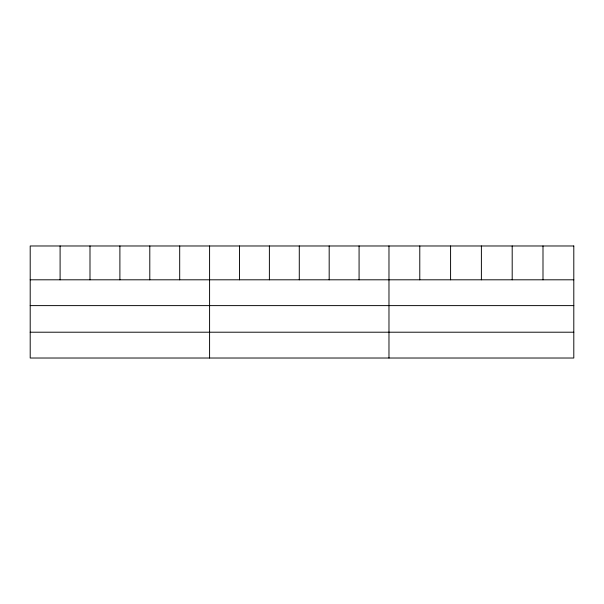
<?xml version="1.0" encoding="UTF-8"?>
<svg xmlns="http://www.w3.org/2000/svg" width="604" height="604" viewBox="0 0 604 604"><rect width="100%" height="100%" fill="white"/><g stroke="black" fill="none" stroke-linecap="round" stroke-linejoin="round"><path stroke-width="0.91" d="M30.2 279.803L573.8 279.803M30.2 305.616L573.8 305.616M30.2 332.208L573.8 332.208M542.996 245.979L542.996 279.803M512.192 245.979L512.192 279.803M481.388 245.979L481.388 279.803M450.584 245.979L450.584 279.803M419.78 245.979L419.78 279.803M388.976 245.979L388.976 358.021M359.078 245.979L359.078 279.803M329.18 245.979L329.18 279.803M299.282 245.979L299.282 279.803M269.384 245.979L269.384 279.803M239.486 245.979L239.486 279.803M209.588 245.979L209.588 358.021M179.69 245.979L179.69 279.803M149.792 245.979L149.792 279.803M119.894 245.979L119.894 279.803M89.996 245.979L89.996 279.803M60.098 245.979L60.098 279.803M573.8 245.979L30.2 245.979L30.2 358.021L573.8 358.021L573.8 245.979"/></g></svg>
